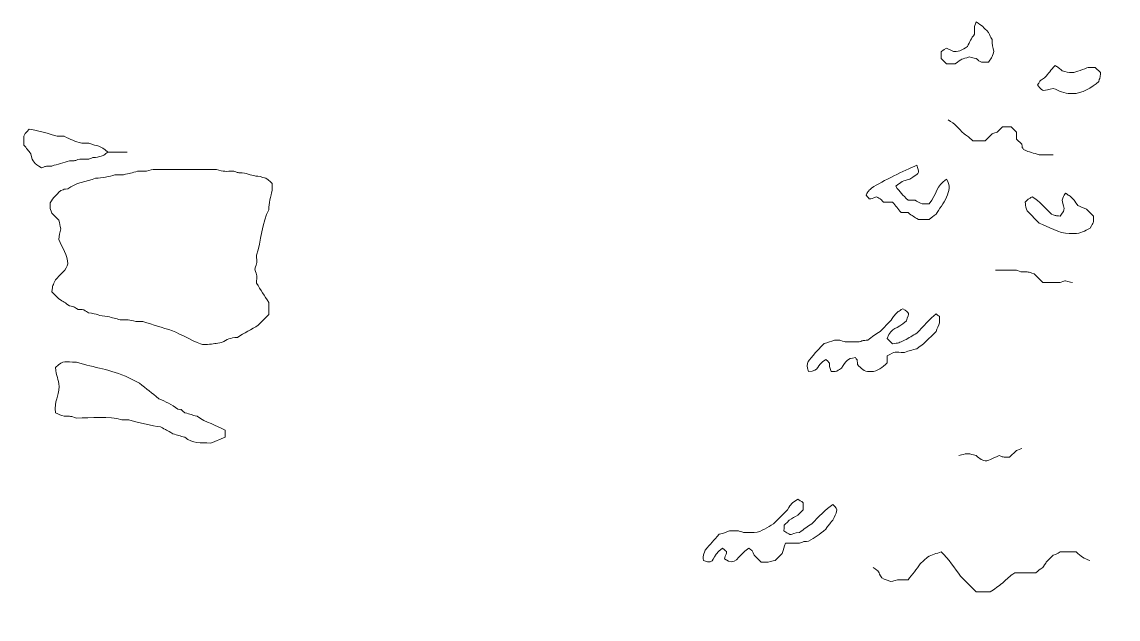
# Model space of a CAD drawing. Header units: millimetres. Extents: x -206 to 205, y -140 to 141.
# Drawn here: x -176.5 to -80.3, y -1.4 to 51 of the extents above; entities that cross this region are included whole.
import ezdxf

# ---------------------------------------------------------------- set-up
doc = ezdxf.new("R2010")
doc.units = ezdxf.units.MM
doc.header["$MEASUREMENT"] = 0
doc.layers.add('svg2', color=7, linetype='Continuous')

msp = doc.modelspace()

# ---------------------------------------------------------------- linework, layer by layer
at = {"layer": 'svg2', "lineweight": 9}
for points, knots in [([(-95.3319, 48.662), (-95.2341, 48.6063), (-94.8244, 48.4109), (-94.7185, 48.3552), (-94.7185, 48.3552), (-94.0269, 48.4084), (-94.0592, 48.4758), (-93.4904, 48.816), (-93.4904, 48.816), (-93.3149, 49.2242), (-93.1727, 49.5158), (-92.877, 49.8897), (-92.877, 49.8897), (-92.877, 50.5379), (-92.942, 50.4007), (-92.723, 50.9639), (-92.723, 50.9639), (-92.206, 50.6478), (-92.1, 50.4934), (-91.6493, 50.0432), (-91.6493, 50.0432), (-91.5291, 49.7107), (-91.5133, 49.7194), (-91.3425, 49.4294), (-91.3425, 49.4294), (-91.3317, 48.951), (-91.2708, 48.7875), (-91.1885, 48.3552), (-91.1885, 48.3552), (-91.4044, 47.7332), (-91.2555, 47.971), (-91.6493, 47.4345), (-91.6493, 47.4345), (-91.6493, 47.4345), (-92.2626, 47.4349), (-92.2626, 47.4349), (-92.2626, 47.4349), (-92.6382, 47.6057), (-92.4126, 47.4958), (-92.723, 47.7413), (-92.723, 47.7413), (-93.053, 47.8109), (-92.9871, 47.7787), (-93.338, 47.8948), (-93.338, 47.8948), (-94.0193, 47.6692), (-93.9641, 47.7562), (-94.5645, 47.2809), (-94.5645, 47.2809), (-94.5645, 47.2809), (-95.3319, 47.2809), (-95.3319, 47.2809), (-95.3319, 47.2809), (-95.3319, 47.2809), (-95.7922, 47.7413), (-95.7922, 47.7413), (-95.7922, 47.7413), (-95.7763, 48.4979), (-95.962, 48.2887), (-95.3319, 48.662)], [0, 0, 0, 0, 0.0625, 0.0625, 0.0625, 0.0625, 0.125, 0.125, 0.125, 0.125, 0.1875, 0.1875, 0.1875, 0.1875, 0.25, 0.25, 0.25, 0.25, 0.3125, 0.3125, 0.3125, 0.3125, 0.375, 0.375, 0.375, 0.375, 0.4375, 0.4375, 0.4375, 0.4375, 0.5, 0.5, 0.5, 0.5, 0.5625, 0.5625, 0.5625, 0.5625, 0.625, 0.625, 0.625, 0.625, 0.6875, 0.6875, 0.6875, 0.6875, 0.75, 0.75, 0.75, 0.75, 0.8125, 0.8125, 0.8125, 0.8125, 0.875, 0.875, 0.875, 0.875, 1, 1, 1, 1]), ([(-86.7377, 46.0535), (-86.3623, 46.4606), (-86.1925, 46.7205), (-85.8165, 47.1276), (-85.8165, 47.1276), (-85.415, 46.898), (-85.5786, 47.0141), (-85.2032, 46.6673), (-85.2032, 46.6673), (-84.8626, 46.6029), (-84.6497, 46.5139), (-84.282, 46.5134), (-84.282, 46.5134), (-84.0242, 46.5134), (-83.2149, 46.8653), (-82.9013, 46.9742), (-82.9013, 46.9742), (-82.9013, 46.9742), (-82.2869, 46.9742), (-82.2869, 46.9742), (-82.2869, 46.9742), (-82.2869, 46.9742), (-81.8271, 46.5134), (-81.8271, 46.5134), (-81.8271, 46.5134), (-81.868, 45.9865), (-81.8215, 46.2366), (-81.9801, 45.7461), (-81.9801, 45.7461), (-82.5909, 45.1833), (-83.4477, 44.6724), (-84.282, 44.6724), (-84.282, 44.6724), (-84.282, 44.6724), (-84.4358, 44.6724), (-84.4358, 44.6724), (-84.4358, 44.6724), (-85.0231, 44.6724), (-85.4691, 44.9318), (-85.9705, 45.1323), (-85.9705, 45.1323), (-86.8298, 44.97), (-86.8417, 44.6887), (-87.3511, 45.4397), (-87.3511, 45.4397), (-87.0145, 45.9547), (-87.2662, 45.702), (-86.7377, 46.0535)], [0, 0, 0, 0, 0.0769231, 0.0769231, 0.0769231, 0.0769231, 0.1538462, 0.1538462, 0.1538462, 0.1538462, 0.2307692, 0.2307692, 0.2307692, 0.2307692, 0.3076923, 0.3076923, 0.3076923, 0.3076923, 0.3846154, 0.3846154, 0.3846154, 0.3846154, 0.4615385, 0.4615385, 0.4615385, 0.4615385, 0.5384615, 0.5384615, 0.5384615, 0.5384615, 0.6153846, 0.6153846, 0.6153846, 0.6153846, 0.6923077, 0.6923077, 0.6923077, 0.6923077, 0.7692308, 0.7692308, 0.7692308, 0.7692308, 0.8461538, 0.8461538, 0.8461538, 0.8461538, 1, 1, 1, 1]), ([(-168.9069, 39.5465), (-169.5852, 40.1578), (-169.7831, 40.0325), (-170.5954, 40.3138), (-170.5954, 40.3138), (-170.5954, 40.3138), (-171.2088, 40.3138), (-171.2088, 40.3138), (-171.2088, 40.3138), (-171.8292, 40.5287), (-172.1552, 40.588), (-172.7434, 40.9271), (-172.7434, 40.9271), (-172.7434, 40.9271), (-173.3577, 40.9271), (-173.3577, 40.9271), (-173.3577, 40.9271), (-173.8452, 41.0856), (-175.3608, 41.5318), (-175.8125, 41.5409), (-175.8125, 41.5409), (-176.4509, 40.8341), (-176.2729, 41.1271), (-176.2729, 40.1604), (-176.2729, 40.1604), (-176.0432, 39.8765), (-175.8892, 39.677), (-175.6595, 39.393), (-175.6595, 39.393), (-175.4867, 38.5745), (-175.4197, 38.6257), (-174.7384, 38.1653), (-174.7384, 38.1653), (-174.1972, 38.3414), (-174.4207, 38.3055), (-173.8186, 38.3189), (-173.8186, 38.3189), (-173.3, 38.4871), (-172.8074, 38.5982), (-172.2831, 38.7793), (-172.2831, 38.7793), (-171.6794, 38.7914), (-171.9039, 38.7566), (-171.3628, 38.9327), (-171.3628, 38.9327), (-171.3628, 38.9327), (-170.5954, 38.9327), (-170.5954, 38.9327), (-170.5954, 38.9327), (-170.1448, 39.082), (-170.3127, 39.0488), (-169.8282, 39.0861), (-169.8282, 39.0861), (-169.2056, 39.3014), (-169.4435, 39.1521), (-168.9069, 39.5465), (-168.9069, 39.5465), (-168.9069, 39.5465), (-167.2194, 39.5465), (-167.2194, 39.5465)], [0, 0, 0, 0, 0.0625, 0.0625, 0.0625, 0.0625, 0.125, 0.125, 0.125, 0.125, 0.1875, 0.1875, 0.1875, 0.1875, 0.25, 0.25, 0.25, 0.25, 0.3125, 0.3125, 0.3125, 0.3125, 0.375, 0.375, 0.375, 0.375, 0.4375, 0.4375, 0.4375, 0.4375, 0.5, 0.5, 0.5, 0.5, 0.5625, 0.5625, 0.5625, 0.5625, 0.625, 0.625, 0.625, 0.625, 0.6875, 0.6875, 0.6875, 0.6875, 0.75, 0.75, 0.75, 0.75, 0.8125, 0.8125, 0.8125, 0.8125, 0.875, 0.875, 0.875, 0.875, 1, 1, 1, 1]), ([(-165.8388, 24.6602), (-165.8388, 24.6602), (-166.452, 24.6602), (-166.452, 24.6602), (-166.452, 24.6602), (-167.0895, 24.8668), (-167.1366, 24.8137), (-167.8337, 24.8137), (-167.8337, 24.8137), (-168.2154, 24.9374), (-168.5264, 24.9969), (-168.9079, 25.1206), (-168.9079, 25.1206), (-169.7289, 25.139), (-169.8323, 25.3686), (-170.5964, 25.4275), (-170.5964, 25.4275), (-171.1919, 25.7717), (-170.837, 25.6823), (-171.5167, 25.7345), (-171.5167, 25.7345), (-171.9781, 26.0065), (-171.7772, 25.9344), (-172.2841, 26.0413), (-172.2841, 26.0413), (-172.6805, 26.3544), (-172.7977, 26.4112), (-173.2048, 26.6547), (-173.2048, 26.6547), (-173.2048, 26.6547), (-173.8186, 27.269), (-173.8186, 27.269), (-173.8186, 27.269), (-173.7715, 27.8854), (-173.7286, 27.802), (-173.5117, 28.3432), (-173.5117, 28.3432), (-173.1858, 28.669), (-172.4375, 29.306), (-172.4375, 29.7243), (-172.4375, 29.7243), (-172.4375, 30.4916), (-172.929, 31.1863), (-173.2048, 31.8728), (-173.2048, 31.8728), (-173.1771, 32.2374), (-173.1162, 32.4523), (-173.0513, 32.7935), (-173.0513, 32.7935), (-173.1101, 33.0999), (-173.147, 33.2543), (-173.2048, 33.5609), (-173.2048, 33.5609), (-173.2048, 33.5609), (-173.8186, 34.1751), (-173.8186, 34.1751), (-173.8186, 34.1751), (-174.0232, 34.7649), (-173.9931, 34.5854), (-173.972, 35.0954), (-173.972, 35.0954), (-173.6555, 35.6126), (-173.5015, 35.7189), (-173.0513, 36.1696), (-173.0513, 36.1696), (-172.6743, 36.3057), (-172.7884, 36.2555), (-172.4375, 36.3231), (-172.4375, 36.3231), (-171.7244, 36.8464), (-170.7949, 36.9624), (-169.9822, 37.2439), (-169.9822, 37.2439), (-169.4298, 37.2566), (-168.7852, 37.3916), (-168.2946, 37.5507), (-168.2946, 37.5507), (-168.2946, 37.5507), (-167.5274, 37.5507), (-167.5274, 37.5507), (-167.5274, 37.5507), (-167.0506, 37.7052), (-166.776, 37.7032), (-166.2992, 37.8576), (-166.2992, 37.8576), (-166.2992, 37.8576), (-165.5319, 37.8576), (-165.5319, 37.8576), (-165.5319, 37.8576), (-164.8705, 38.0725), (-164.7206, 38.0116), (-163.9973, 38.0116), (-163.9973, 38.0116), (-163.9973, 38.0116), (-160.7747, 38.0116), (-160.7747, 38.0116), (-160.7747, 38.0116), (-160.7747, 38.0116), (-159.3936, 38.0116), (-159.3936, 38.0116), (-159.3936, 38.0116), (-158.7321, 37.7967), (-158.5823, 37.8576), (-157.8589, 37.8576), (-157.8589, 37.8576), (-157.3178, 37.6822), (-157.5414, 37.7174), (-156.9382, 37.7042), (-156.9382, 37.7042), (-156.4824, 37.5563), (-156.0629, 37.4367), (-155.557, 37.3973), (-155.557, 37.3973), (-154.8281, 37.1445), (-155.1074, 37.3467), (-154.4833, 36.7835), (-154.4833, 36.7835), (-154.4833, 36.7835), (-154.4833, 36.1696), (-154.4833, 36.1696), (-154.4833, 36.1696), (-154.6419, 35.6786), (-154.7779, 35.0341), (-154.7898, 34.4816), (-154.7898, 34.4816), (-155.3775, 33.4636), (-155.4911, 31.6421), (-155.864, 30.4916), (-155.864, 30.4916), (-155.864, 29.8277), (-155.7898, 29.8512), (-156.018, 29.2639), (-156.018, 29.2639), (-155.7898, 28.6767), (-155.864, 28.7007), (-155.864, 28.0364), (-155.864, 28.0364), (-155.5131, 27.4511), (-155.1678, 26.9252), (-154.7898, 26.3483), (-154.7898, 26.3483), (-154.7898, 26.3483), (-154.7898, 25.2741), (-154.7898, 25.2741), (-154.7898, 25.2741), (-154.7898, 25.2741), (-155.711, 24.3534), (-155.711, 24.3534), (-155.711, 24.3534), (-156.3254, 23.9855), (-156.9448, 23.6433), (-157.5525, 23.2791), (-157.5525, 23.2791), (-158.2078, 23.229), (-158.3935, 23.1307), (-158.9332, 22.8187), (-158.9332, 22.8187), (-159.3916, 22.7834), (-159.6836, 22.6657), (-160.1608, 22.6657), (-160.1608, 22.6657), (-160.1608, 22.6657), (-160.6217, 22.6657), (-160.6217, 22.6657), (-160.6217, 22.6657), (-160.9271, 22.6657), (-162.6397, 23.6342), (-163.23, 23.8408), (-163.23, 23.8408), (-164.1712, 24.1702), (-164.9319, 24.3661), (-165.8388, 24.6602)], [0, 0, 0, 0, 0.0227273, 0.0227273, 0.0227273, 0.0227273, 0.0454545, 0.0454545, 0.0454545, 0.0454545, 0.0681818, 0.0681818, 0.0681818, 0.0681818, 0.0909091, 0.0909091, 0.0909091, 0.0909091, 0.1136364, 0.1136364, 0.1136364, 0.1136364, 0.1363636, 0.1363636, 0.1363636, 0.1363636, 0.1590909, 0.1590909, 0.1590909, 0.1590909, 0.1818182, 0.1818182, 0.1818182, 0.1818182, 0.2045455, 0.2045455, 0.2045455, 0.2045455, 0.2272727, 0.2272727, 0.2272727, 0.2272727, 0.25, 0.25, 0.25, 0.25, 0.2727273, 0.2727273, 0.2727273, 0.2727273, 0.2954545, 0.2954545, 0.2954545, 0.2954545, 0.3181818, 0.3181818, 0.3181818, 0.3181818, 0.3409091, 0.3409091, 0.3409091, 0.3409091, 0.3636364, 0.3636364, 0.3636364, 0.3636364, 0.3863636, 0.3863636, 0.3863636, 0.3863636, 0.4090909, 0.4090909, 0.4090909, 0.4090909, 0.4318182, 0.4318182, 0.4318182, 0.4318182, 0.4545455, 0.4545455, 0.4545455, 0.4545455, 0.4772727, 0.4772727, 0.4772727, 0.4772727, 0.5, 0.5, 0.5, 0.5, 0.5227273, 0.5227273, 0.5227273, 0.5227273, 0.5454545, 0.5454545, 0.5454545, 0.5454545, 0.5681818, 0.5681818, 0.5681818, 0.5681818, 0.5909091, 0.5909091, 0.5909091, 0.5909091, 0.6136364, 0.6136364, 0.6136364, 0.6136364, 0.6363636, 0.6363636, 0.6363636, 0.6363636, 0.6590909, 0.6590909, 0.6590909, 0.6590909, 0.6818182, 0.6818182, 0.6818182, 0.6818182, 0.7045455, 0.7045455, 0.7045455, 0.7045455, 0.7272727, 0.7272727, 0.7272727, 0.7272727, 0.75, 0.75, 0.75, 0.75, 0.7727273, 0.7727273, 0.7727273, 0.7727273, 0.7954545, 0.7954545, 0.7954545, 0.7954545, 0.8181818, 0.8181818, 0.8181818, 0.8181818, 0.8409091, 0.8409091, 0.8409091, 0.8409091, 0.8636364, 0.8636364, 0.8636364, 0.8636364, 0.8863636, 0.8863636, 0.8863636, 0.8863636, 0.9090909, 0.9090909, 0.9090909, 0.9090909, 0.9318182, 0.9318182, 0.9318182, 0.9318182, 0.9545455, 0.9545455, 0.9545455, 0.9545455, 1, 1, 1, 1]), ([(-101.9298, 36.3855), (-100.8688, 37.0207), (-99.0765, 37.9246), (-97.9404, 38.3804), (-97.9404, 38.3804), (-97.6227, 37.5159), (-97.8053, 37.7599), (-98.5538, 37.1527), (-98.5538, 37.1527), (-99.2202, 37.0126), (-99.2412, 36.9655), (-99.7819, 36.5389), (-99.7819, 36.5389), (-99.4213, 36.0064), (-99.1886, 35.7926), (-98.7066, 35.3107), (-98.7066, 35.3107), (-98.7066, 35.3107), (-98.0934, 35.3112), (-98.0934, 35.3112), (-98.0934, 35.3112), (-97.9957, 35.2555), (-97.5859, 35.06), (-97.48, 35.0043), (-97.48, 35.0043), (-97.48, 35.0043), (-96.8657, 35.0043), (-96.8657, 35.0043), (-96.8657, 35.0043), (-96.175, 35.88), (-96.2422, 36.5834), (-95.3311, 37.1527), (-95.3311, 37.1527), (-94.6354, 36.1756), (-95.7296, 34.9562), (-96.2519, 34.0836), (-96.2519, 34.0836), (-96.5429, 33.8978), (-96.5879, 33.8477), (-96.8657, 33.6236), (-96.8657, 33.6236), (-96.8657, 33.6236), (-97.7864, 33.6236), (-97.7864, 33.6236), (-97.7864, 33.6236), (-98.1942, 33.8671), (-98.3112, 33.9239), (-98.7066, 34.237), (-98.7066, 34.237), (-98.7066, 34.237), (-99.321, 34.2374), (-99.321, 34.2374), (-99.321, 34.2374), (-99.6121, 34.5966), (-99.7589, 34.8002), (-100.0883, 35.1582), (-100.0883, 35.1582), (-100.0883, 35.1582), (-100.8556, 35.1582), (-100.8556, 35.1582), (-100.8556, 35.1582), (-101.2157, 35.5173), (-101.1145, 35.4042), (-101.4694, 35.6181), (-101.4694, 35.6181), (-102.1917, 35.3844), (-101.9768, 35.2903), (-102.3902, 35.7715), (-102.3902, 35.7715), (-102.1574, 36.1803), (-102.2714, 36.0074), (-101.9298, 36.3855)], [0, 0, 0, 0, 0.0526316, 0.0526316, 0.0526316, 0.0526316, 0.1052632, 0.1052632, 0.1052632, 0.1052632, 0.1578947, 0.1578947, 0.1578947, 0.1578947, 0.2105263, 0.2105263, 0.2105263, 0.2105263, 0.2631579, 0.2631579, 0.2631579, 0.2631579, 0.3157895, 0.3157895, 0.3157895, 0.3157895, 0.3684211, 0.3684211, 0.3684211, 0.3684211, 0.4210526, 0.4210526, 0.4210526, 0.4210526, 0.4736842, 0.4736842, 0.4736842, 0.4736842, 0.5263158, 0.5263158, 0.5263158, 0.5263158, 0.5789474, 0.5789474, 0.5789474, 0.5789474, 0.6315789, 0.6315789, 0.6315789, 0.6315789, 0.6842105, 0.6842105, 0.6842105, 0.6842105, 0.7368421, 0.7368421, 0.7368421, 0.7368421, 0.7894737, 0.7894737, 0.7894737, 0.7894737, 0.8421053, 0.8421053, 0.8421053, 0.8421053, 0.8947368, 0.8947368, 0.8947368, 0.8947368, 1, 1, 1, 1]), ([(-88.4273, 35.158), (-88.0666, 35.5176), (-88.1735, 35.4041), (-87.8129, 35.6184), (-87.8129, 35.6184), (-87.1811, 35.2323), (-86.6839, 34.643), (-86.1244, 34.0833), (-86.1244, 34.0833), (-85.6737, 33.9339), (-85.8425, 33.9677), (-85.357, 33.9303), (-85.357, 33.9303), (-84.8297, 34.6711), (-85.0415, 34.4522), (-85.204, 35.3114), (-85.204, 35.3114), (-85.0844, 35.6439), (-85.0686, 35.6352), (-84.8977, 35.9254), (-84.8977, 35.9254), (-84.4619, 35.6623), (-84.5247, 35.6982), (-84.1305, 35.311), (-84.1305, 35.311), (-84.1212, 35.293), (-83.8393, 34.8767), (-83.8235, 34.8506), (-83.8235, 34.8506), (-83.5119, 34.7027), (-83.3842, 34.6572), (-83.0551, 34.5442), (-83.0551, 34.5442), (-83.0551, 34.5442), (-82.4418, 33.9303), (-82.4418, 33.9303), (-82.4418, 33.9303), (-82.4577, 33.1611), (-82.3758, 33.5023), (-82.7483, 32.8562), (-82.7483, 32.8562), (-83.1948, 32.5983), (-83.5738, 32.3958), (-84.1305, 32.3958), (-84.1305, 32.3958), (-84.1305, 32.3958), (-84.5898, 32.3958), (-84.5898, 32.3958), (-84.5898, 32.3958), (-85.423, 32.3958), (-86.4522, 33.0162), (-87.1995, 33.3161), (-87.1995, 33.3161), (-87.1995, 33.3161), (-88.2733, 34.3903), (-88.2733, 34.3903), (-88.2733, 34.3903), (-88.4222, 34.8409), (-88.3894, 34.6732), (-88.4273, 35.158)], [0, 0, 0, 0, 0.0625, 0.0625, 0.0625, 0.0625, 0.125, 0.125, 0.125, 0.125, 0.1875, 0.1875, 0.1875, 0.1875, 0.25, 0.25, 0.25, 0.25, 0.3125, 0.3125, 0.3125, 0.3125, 0.375, 0.375, 0.375, 0.375, 0.4375, 0.4375, 0.4375, 0.4375, 0.5, 0.5, 0.5, 0.5, 0.5625, 0.5625, 0.5625, 0.5625, 0.625, 0.625, 0.625, 0.625, 0.6875, 0.6875, 0.6875, 0.6875, 0.75, 0.75, 0.75, 0.75, 0.8125, 0.8125, 0.8125, 0.8125, 0.875, 0.875, 0.875, 0.875, 1, 1, 1, 1]), ([(-106.8412, 21.9603), (-106.8412, 21.9603), (-106.0739, 22.7281), (-106.0739, 22.7281), (-106.0739, 22.7281), (-105.7671, 22.8339), (-105.4605, 22.9286), (-105.1537, 23.0349), (-105.1537, 23.0349), (-105.1537, 23.0349), (-104.6933, 23.0349), (-104.6933, 23.0349), (-104.6933, 23.0349), (-104.6841, 23.0314), (-104.2585, 22.8902), (-104.2324, 22.881), (-104.2324, 22.881), (-104.2324, 22.881), (-103.4652, 22.8815), (-103.4652, 22.8815), (-103.4652, 22.8815), (-103.4652, 22.8815), (-103.0048, 22.8815), (-103.0048, 22.8815), (-103.0048, 22.8815), (-102.5552, 23.0304), (-102.7229, 22.997), (-102.2385, 23.0349), (-102.2385, 23.0349), (-101.8498, 23.3495), (-101.5643, 23.5398), (-101.1633, 23.8022), (-101.1633, 23.8022), (-101.1633, 23.8022), (-100.2436, 24.7225), (-100.2436, 24.7225), (-100.2436, 24.7225), (-100.2343, 24.7409), (-99.9524, 25.1568), (-99.9366, 25.1833), (-99.9366, 25.1833), (-99.5459, 25.5731), (-99.5928, 25.5373), (-99.1683, 25.7967), (-99.1683, 25.7967), (-98.532, 25.3644), (-98.6097, 25.5), (-98.8615, 24.7225), (-98.8615, 24.7225), (-99.7565, 23.8963), (-100.0953, 24.2636), (-100.55, 23.1878), (-100.55, 23.1878), (-100.55, 23.1878), (-100.0896, 22.7275), (-100.0896, 22.7275), (-100.0896, 22.7275), (-99.4921, 22.7736), (-99.5269, 22.7966), (-99.0153, 23.0349), (-99.0153, 23.0349), (-98.6516, 23.2287), (-98.2991, 23.4339), (-97.9417, 23.6488), (-97.9417, 23.6488), (-97.3861, 24.2033), (-96.7723, 24.9445), (-96.253, 25.3367), (-96.253, 25.3367), (-95.8275, 24.9711), (-95.9641, 25.412), (-95.9462, 24.5696), (-95.9462, 24.5696), (-96.049, 24.3168), (-96.1523, 24.0549), (-96.253, 23.8022), (-96.253, 23.8022), (-96.253, 23.8022), (-97.3268, 22.7281), (-97.3268, 22.7281), (-97.3268, 22.7281), (-97.6178, 22.5419), (-97.6629, 22.4917), (-97.9417, 22.2677), (-97.9417, 22.2677), (-98.376, 22.1847), (-98.6118, 22.0999), (-99.0153, 21.9603), (-99.0153, 21.9603), (-99.9115, 21.9603), (-99.7974, 22.0876), (-100.55, 21.6533), (-100.55, 21.6533), (-100.55, 21.6533), (-100.55, 21.0395), (-100.55, 21.0395), (-100.55, 21.0395), (-100.9468, 20.6733), (-101.3831, 20.2722), (-101.9305, 20.2722), (-101.9305, 20.2722), (-101.9305, 20.2722), (-102.0845, 20.2722), (-102.0845, 20.2722), (-102.0845, 20.2722), (-102.5761, 20.2722), (-102.8023, 20.5575), (-103.1587, 20.886), (-103.1587, 20.886), (-103.1587, 21.4793), (-103.1874, 21.1873), (-103.3127, 21.5003), (-103.3127, 21.5003), (-104.1296, 21.419), (-104.0917, 21.2421), (-104.5404, 20.5792), (-104.5404, 20.5792), (-105.1357, 20.2354), (-104.7812, 20.3248), (-105.4605, 20.2722), (-105.4605, 20.2722), (-105.7833, 21.1029), (-105.3466, 20.8538), (-105.9209, 21.3463), (-105.9209, 21.3463), (-106.8724, 20.752), (-106.3695, 20.3791), (-107.4556, 20.2722), (-107.4556, 20.2722), (-107.7763, 21.1468), (-107.3716, 21.1761), (-106.8422, 21.9603), (-106.8422, 21.9603), (-106.8422, 21.9603), (-106.8412, 21.9603), (-106.8412, 21.9603)], [0, 0, 0, 0, 0.0285714, 0.0285714, 0.0285714, 0.0285714, 0.0571429, 0.0571429, 0.0571429, 0.0571429, 0.0857143, 0.0857143, 0.0857143, 0.0857143, 0.1142857, 0.1142857, 0.1142857, 0.1142857, 0.1428571, 0.1428571, 0.1428571, 0.1428571, 0.1714286, 0.1714286, 0.1714286, 0.1714286, 0.2, 0.2, 0.2, 0.2, 0.2285714, 0.2285714, 0.2285714, 0.2285714, 0.2571429, 0.2571429, 0.2571429, 0.2571429, 0.2857143, 0.2857143, 0.2857143, 0.2857143, 0.3142857, 0.3142857, 0.3142857, 0.3142857, 0.3428571, 0.3428571, 0.3428571, 0.3428571, 0.3714286, 0.3714286, 0.3714286, 0.3714286, 0.4, 0.4, 0.4, 0.4, 0.4285714, 0.4285714, 0.4285714, 0.4285714, 0.4571429, 0.4571429, 0.4571429, 0.4571429, 0.4857143, 0.4857143, 0.4857143, 0.4857143, 0.5142857, 0.5142857, 0.5142857, 0.5142857, 0.5428571, 0.5428571, 0.5428571, 0.5428571, 0.5714286, 0.5714286, 0.5714286, 0.5714286, 0.6, 0.6, 0.6, 0.6, 0.6285714, 0.6285714, 0.6285714, 0.6285714, 0.6571429, 0.6571429, 0.6571429, 0.6571429, 0.6857143, 0.6857143, 0.6857143, 0.6857143, 0.7142857, 0.7142857, 0.7142857, 0.7142857, 0.7428571, 0.7428571, 0.7428571, 0.7428571, 0.7714286, 0.7714286, 0.7714286, 0.7714286, 0.8, 0.8, 0.8, 0.8, 0.8285714, 0.8285714, 0.8285714, 0.8285714, 0.8571429, 0.8571429, 0.8571429, 0.8571429, 0.8857143, 0.8857143, 0.8857143, 0.8857143, 0.9142857, 0.9142857, 0.9142857, 0.9142857, 0.9428571, 0.9428571, 0.9428571, 0.9428571, 1, 1, 1, 1]), ([(-162.1481, 14.5121), (-162.6525, 14.6185), (-162.7186, 14.7132), (-163.2233, 14.819), (-163.2233, 14.819), (-163.6996, 15.1695), (-163.8035, 15.1485), (-164.297, 15.4328), (-164.297, 15.4328), (-164.9513, 15.483), (-166.4352, 15.8442), (-167.0589, 16.0467), (-167.0589, 16.0467), (-167.0589, 16.0467), (-167.6732, 16.0467), (-167.6732, 16.0467), (-167.6732, 16.0467), (-168.8118, 16.4161), (-170.4027, 16.2002), (-171.6626, 16.2002), (-171.6626, 16.2002), (-172.2319, 16.3843), (-172.102, 16.3536), (-172.7374, 16.3536), (-172.7374, 16.3536), (-173.0601, 16.461), (-173.2018, 16.5199), (-173.5035, 16.6605), (-173.5035, 16.6605), (-173.6284, 17.7664), (-173.1971, 18.0202), (-173.1971, 18.9624), (-173.1971, 18.9624), (-173.1971, 19.6585), (-173.4857, 19.8101), (-173.5035, 20.6505), (-173.5035, 20.6505), (-172.7424, 21.3369), (-172.7056, 21.1103), (-171.6626, 21.1103), (-171.6626, 21.1103), (-170.0047, 20.5732), (-168.7812, 20.5303), (-167.0589, 19.7297), (-167.0589, 19.7297), (-166.759, 19.5691), (-166.4502, 19.4013), (-166.1385, 19.2694), (-166.1385, 19.2694), (-165.5549, 18.7307), (-165.0336, 18.4263), (-164.45, 17.8882), (-164.45, 17.8882), (-163.7978, 17.6262), (-163.3411, 17.4242), (-162.7625, 16.9675), (-162.7625, 16.9675), (-162.1461, 16.8386), (-162.7876, 17.1255), (-162.1481, 16.6605), (-162.1481, 16.6605), (-161.6449, 16.5541), (-161.5789, 16.46), (-161.074, 16.3536), (-161.074, 16.3536), (-160.3107, 15.793), (-159.4197, 15.6058), (-158.6196, 15.1254), (-158.6196, 15.1254), (-158.6196, 15.1254), (-158.6196, 14.5121), (-158.6196, 14.5121), (-158.6196, 14.5121), (-158.6196, 14.5121), (-159.8892, 13.9919), (-159.8892, 13.9919), (-159.8892, 13.9919), (-160.8095, 14.063), (-161.434, 13.9474), (-162.1481, 14.5121)], [0, 0, 0, 0, 0.047619, 0.047619, 0.047619, 0.047619, 0.0952381, 0.0952381, 0.0952381, 0.0952381, 0.1428571, 0.1428571, 0.1428571, 0.1428571, 0.1904762, 0.1904762, 0.1904762, 0.1904762, 0.2380952, 0.2380952, 0.2380952, 0.2380952, 0.2857143, 0.2857143, 0.2857143, 0.2857143, 0.3333333, 0.3333333, 0.3333333, 0.3333333, 0.3809524, 0.3809524, 0.3809524, 0.3809524, 0.4285714, 0.4285714, 0.4285714, 0.4285714, 0.4761905, 0.4761905, 0.4761905, 0.4761905, 0.5238095, 0.5238095, 0.5238095, 0.5238095, 0.5714286, 0.5714286, 0.5714286, 0.5714286, 0.6190476, 0.6190476, 0.6190476, 0.6190476, 0.6666667, 0.6666667, 0.6666667, 0.6666667, 0.7142857, 0.7142857, 0.7142857, 0.7142857, 0.7619048, 0.7619048, 0.7619048, 0.7619048, 0.8095238, 0.8095238, 0.8095238, 0.8095238, 0.8571429, 0.8571429, 0.8571429, 0.8571429, 0.9047619, 0.9047619, 0.9047619, 0.9047619, 1, 1, 1, 1]), ([(-116.5093, 4.6197), (-116.0167, 5.1236), (-115.7747, 5.4965), (-115.2817, 6.0009), (-115.2817, 6.0009), (-114.8238, 6.0976), (-114.7798, 6.1401), (-114.3614, 6.3078), (-114.3614, 6.3078), (-114.3614, 6.3078), (-113.594, 6.3078), (-113.594, 6.3078), (-113.594, 6.3078), (-113.5849, 6.3042), (-113.1593, 6.1635), (-113.1332, 6.1543), (-113.1332, 6.1543), (-113.1332, 6.1543), (-112.2125, 6.1543), (-112.2125, 6.1543), (-112.2125, 6.1543), (-111.8458, 6.1543), (-111.591, 6.322), (-111.2922, 6.4612), (-111.2922, 6.4612), (-110.9975, 6.6152), (-110.8068, 6.737), (-110.525, 6.9216), (-110.525, 6.9216), (-110.525, 6.9216), (-109.2968, 8.1493), (-109.2968, 8.1493), (-109.2968, 8.1493), (-108.9065, 8.7269), (-108.9935, 8.6931), (-108.3761, 9.0695), (-108.3761, 9.0695), (-107.7524, 8.6465), (-107.9341, 8.9754), (-107.9161, 8.1493), (-107.9161, 8.1493), (-107.9161, 8.1493), (-108.3761, 7.6889), (-108.3761, 7.6889), (-108.3761, 7.6889), (-108.6426, 7.5313), (-108.8783, 7.3876), (-109.1433, 7.2286), (-109.1433, 7.2286), (-109.7346, 6.5723), (-109.5279, 7.0812), (-109.6036, 6.3078), (-109.6036, 6.3078), (-108.7893, 5.7277), (-109.2062, 6.0786), (-108.2231, 6.1543), (-108.2231, 6.1543), (-107.8343, 6.4689), (-107.5494, 6.6592), (-107.1478, 6.9216), (-107.1478, 6.9216), (-106.5657, 7.5048), (-105.9672, 8.206), (-105.3068, 8.6097), (-105.3068, 8.6097), (-104.717, 8.1028), (-105.0189, 7.9478), (-105.3068, 7.2286), (-105.3068, 7.2286), (-105.6393, 6.8684), (-105.6695, 6.8336), (-105.9212, 6.4612), (-105.9212, 6.4612), (-106.5115, 5.9154), (-106.8219, 5.7661), (-107.4557, 5.3871), (-107.4557, 5.3871), (-107.9821, 5.3456), (-107.7315, 5.3927), (-108.2231, 5.2335), (-108.2231, 5.2335), (-108.2231, 5.2335), (-109.4507, 5.2335), (-109.4507, 5.2335), (-109.4507, 5.2335), (-109.5975, 4.8725), (-109.6374, 4.6837), (-109.7576, 4.3128), (-109.7576, 4.3128), (-109.7576, 4.3128), (-110.371, 3.699), (-110.371, 3.699), (-110.371, 3.699), (-110.7008, 3.6294), (-110.6349, 3.6611), (-110.9853, 3.5456), (-110.9853, 3.5456), (-110.9853, 3.5456), (-111.5987, 3.545), (-111.5987, 3.545), (-111.5987, 3.545), (-111.5987, 3.545), (-112.2125, 4.1594), (-112.2125, 4.1594), (-112.2125, 4.1594), (-112.5302, 4.8259), (-112.2273, 4.4008), (-112.6728, 4.7731), (-112.6728, 4.7731), (-113.7956, 4.0863), (-113.7587, 3.0953), (-114.8217, 3.8524), (-114.8217, 3.8524), (-114.587, 4.5742), (-114.4933, 4.3599), (-114.9747, 4.7731), (-114.9747, 4.7731), (-116.0944, 4.0729), (-115.4903, 3.2688), (-116.6632, 3.699), (-116.6632, 3.699), (-116.6853, 4.2253), (-116.7073, 4.0223), (-116.5093, 4.6197)], [0, 0, 0, 0, 0.03125, 0.03125, 0.03125, 0.03125, 0.0625, 0.0625, 0.0625, 0.0625, 0.09375, 0.09375, 0.09375, 0.09375, 0.125, 0.125, 0.125, 0.125, 0.15625, 0.15625, 0.15625, 0.15625, 0.1875, 0.1875, 0.1875, 0.1875, 0.21875, 0.21875, 0.21875, 0.21875, 0.25, 0.25, 0.25, 0.25, 0.28125, 0.28125, 0.28125, 0.28125, 0.3125, 0.3125, 0.3125, 0.3125, 0.34375, 0.34375, 0.34375, 0.34375, 0.375, 0.375, 0.375, 0.375, 0.40625, 0.40625, 0.40625, 0.40625, 0.4375, 0.4375, 0.4375, 0.4375, 0.46875, 0.46875, 0.46875, 0.46875, 0.5, 0.5, 0.5, 0.5, 0.53125, 0.53125, 0.53125, 0.53125, 0.5625, 0.5625, 0.5625, 0.5625, 0.59375, 0.59375, 0.59375, 0.59375, 0.625, 0.625, 0.625, 0.625, 0.65625, 0.65625, 0.65625, 0.65625, 0.6875, 0.6875, 0.6875, 0.6875, 0.71875, 0.71875, 0.71875, 0.71875, 0.75, 0.75, 0.75, 0.75, 0.78125, 0.78125, 0.78125, 0.78125, 0.8125, 0.8125, 0.8125, 0.8125, 0.84375, 0.84375, 0.84375, 0.84375, 0.875, 0.875, 0.875, 0.875, 0.90625, 0.90625, 0.90625, 0.90625, 0.9375, 0.9375, 0.9375, 0.9375, 1, 1, 1, 1]), ([(-67.7095, 4.6196), (-67.3856, 4.2205), (-67.3269, 4.1315), (-67.0962, 3.6993), (-67.0962, 3.6993), (-67.0962, 3.6993), (-67.0962, 2.9319), (-67.0962, 2.9319), (-67.0962, 2.9319), (-67.0921, 2.9222), (-66.9509, 2.4966), (-66.9422, 2.4711), (-66.9422, 2.4711), (-66.9422, 2.4711), (-66.9422, 1.5504), (-66.9422, 1.5504), (-66.9422, 1.5504), (-66.9422, 1.5504), (-66.9422, -0.1371), (-66.9422, -0.1371), (-66.9422, -0.1371), (-66.9422, -0.1371), (-66.9422, -0.7515), (-66.9422, -0.7515), (-66.9422, -0.7515), (-67.1181, -1.2932), (-67.0828, -1.0686), (-67.0962, -1.6718), (-67.0962, -1.6718), (-67.2526, -1.9388), (-67.3969, -2.1741), (-67.5555, -2.4396), (-67.5555, -2.4396), (-67.8332, -2.6248), (-68.0368, -2.747), (-68.3237, -2.9), (-68.3237, -2.9), (-68.418, -2.9403), (-68.8383, -3.1598), (-68.9371, -3.2064), (-68.9371, -3.2064), (-69.0941, -3.4729), (-69.239, -3.7086), (-69.398, -3.9737), (-69.398, -3.9737), (-69.4088, -4.4519), (-69.4697, -4.6156), (-69.5504, -5.0483), (-69.5504, -5.0483), (-69.4818, -5.3777), (-69.5136, -5.3123), (-69.398, -5.6622), (-69.398, -5.6622), (-69.398, -5.6622), (-69.398, -6.8898), (-69.398, -6.8898), (-69.398, -6.8898), (-69.394, -6.8985), (-69.2527, -7.3241), (-69.244, -7.3502), (-69.244, -7.3502), (-69.244, -7.3502), (-69.244, -8.5774), (-69.244, -8.5774), (-69.244, -8.5774), (-69.3479, -8.8296), (-69.4497, -9.0919), (-69.5504, -9.3452), (-69.5504, -9.3452), (-69.3448, -9.6884), (-69.0911, -9.9881), (-69.0911, -10.4189), (-69.0911, -10.4189), (-69.0911, -10.4189), (-69.0911, -10.5728), (-69.0911, -10.5728), (-69.0911, -10.5728), (-69.0911, -11.0194), (-69.1959, -10.9898), (-69.398, -11.3401), (-69.398, -11.3401), (-70.4026, -11.9422), (-70.5586, -11.7872), (-71.5459, -12.1075), (-71.5459, -12.1075), (-71.5459, -12.1075), (-72.9265, -12.1075), (-72.9265, -12.1075), (-72.9265, -12.1075), (-72.9357, -12.1109), (-73.3623, -12.2512), (-73.3868, -12.2609), (-73.3868, -12.2609), (-73.3868, -12.2609), (-74.4622, -12.2609), (-74.4622, -12.2609), (-74.4622, -12.2609), (-74.4713, -12.2573), (-74.8969, -12.1166), (-74.9215, -12.1075), (-74.9215, -12.1075), (-74.9215, -12.1075), (-76.3037, -12.1075), (-76.3037, -12.1075), (-76.3037, -12.1075), (-76.3124, -12.1038), (-76.7379, -11.9632), (-76.764, -11.9539), (-76.764, -11.9539), (-76.764, -11.9539), (-77.5302, -11.9535), (-77.5302, -11.9535), (-77.5302, -11.9535), (-77.5405, -11.9499), (-77.9661, -11.8098), (-77.9906, -11.8001), (-77.9906, -11.8001), (-77.9906, -11.8001), (-78.6055, -11.8005), (-78.6055, -11.8005), (-78.6055, -11.8005), (-79.6643, -11.4338), (-81.0373, -10.9334), (-82.134, -10.7263), (-82.134, -10.7263), (-82.332, -11.1503), (-82.5039, -11.5447), (-82.7483, -11.9539), (-82.7483, -11.9539), (-82.7663, -11.9632), (-83.1832, -12.2435), (-83.2093, -12.2609), (-83.2093, -12.2609), (-83.8896, -12.2609), (-83.9852, -12.1795), (-84.5898, -12.4139), (-84.5898, -12.4139), (-84.3571, -13.5188), (-83.4118, -14.4753), (-82.8584, -15.4831), (-82.8584, -15.4831), (-82.3417, -16.4263), (-82.0629, -17.612), (-81.5208, -18.5521), (-81.5208, -18.5521), (-81.4767, -19.1216), (-81.3186, -19.6872), (-81.2138, -20.2402), (-81.2138, -20.2402), (-81.3028, -20.7129), (-81.3279, -20.7461), (-81.5208, -21.1614), (-81.5208, -21.1614), (-81.7964, -21.3793), (-81.8543, -21.4342), (-82.134, -21.6214), (-82.134, -21.6214), (-82.8962, -21.6214), (-83.7745, -21.518), (-84.4358, -21.7748), (-84.4358, -21.7748), (-84.6048, -22.1871), (-84.6578, -22.3972), (-84.7438, -22.8495), (-84.7438, -22.8495), (-84.7438, -22.8495), (-85.3572, -23.4633), (-85.3572, -23.4633), (-85.3572, -23.4633), (-85.3572, -23.4633), (-86.4309, -23.4633), (-86.4309, -23.4633), (-86.4309, -23.4633), (-86.728, -23.273), (-86.728, -23.2858), (-87.0457, -23.1565), (-87.0457, -23.1565), (-87.0457, -23.1565), (-88.4264, -21.7753), (-88.4264, -21.7753), (-88.4264, -21.7753), (-89.0699, -21.761), (-89.1644, -21.6357), (-89.8079, -21.6214), (-89.8079, -21.6214), (-90.2616, -21.2024), (-90.5743, -20.9983), (-91.0346, -20.5476), (-91.0346, -20.5476), (-91.6464, -20.5476), (-91.0796, -20.5731), (-91.4955, -20.3942), (-91.4955, -20.3942), (-91.763, -20.0551), (-91.9558, -19.9292), (-91.9558, -19.4735), (-91.9558, -19.4735), (-91.9558, -19.4735), (-91.9558, -19.0131), (-91.9558, -19.0131), (-91.9558, -19.0131), (-91.7533, -18.3864), (-91.6903, -17.7736), (-91.4955, -17.171), (-91.4955, -17.171), (-91.4955, -17.171), (-91.4955, -16.5577), (-91.4955, -16.5577), (-91.4955, -16.5577), (-91.4955, -16.5577), (-91.4955, -14.5628), (-91.4955, -14.5628), (-91.4955, -14.5628), (-91.4955, -14.2958), (-91.5732, -14.1781), (-91.6494, -13.949), (-91.6494, -13.949), (-91.6494, -13.949), (-92.4168, -13.1812), (-92.4168, -13.1812), (-92.4168, -13.1812), (-92.985, -12.997), (-92.8551, -13.0282), (-93.4905, -13.0282), (-93.4905, -13.0282), (-93.6812, -13.4716), (-93.6004, -13.0839), (-93.6433, -13.642), (-93.6433, -13.642), (-94.1519, -14.4907), (-94.4578, -15.2303), (-95.025, -16.0973), (-95.025, -16.0973), (-95.025, -16.0973), (-95.7924, -16.8646), (-95.7924, -16.8646), (-95.7924, -16.8646), (-96.266, -17.168), (-95.9683, -16.945), (-96.2532, -17.325)], [0, 0, 0, 0, 0.0163934, 0.0163934, 0.0163934, 0.0163934, 0.0327869, 0.0327869, 0.0327869, 0.0327869, 0.0491803, 0.0491803, 0.0491803, 0.0491803, 0.0655738, 0.0655738, 0.0655738, 0.0655738, 0.0819672, 0.0819672, 0.0819672, 0.0819672, 0.0983607, 0.0983607, 0.0983607, 0.0983607, 0.1147541, 0.1147541, 0.1147541, 0.1147541, 0.1311475, 0.1311475, 0.1311475, 0.1311475, 0.147541, 0.147541, 0.147541, 0.147541, 0.1639344, 0.1639344, 0.1639344, 0.1639344, 0.1803279, 0.1803279, 0.1803279, 0.1803279, 0.1967213, 0.1967213, 0.1967213, 0.1967213, 0.2131148, 0.2131148, 0.2131148, 0.2131148, 0.2295082, 0.2295082, 0.2295082, 0.2295082, 0.2459016, 0.2459016, 0.2459016, 0.2459016, 0.2622951, 0.2622951, 0.2622951, 0.2622951, 0.2786885, 0.2786885, 0.2786885, 0.2786885, 0.295082, 0.295082, 0.295082, 0.295082, 0.3114754, 0.3114754, 0.3114754, 0.3114754, 0.3278689, 0.3278689, 0.3278689, 0.3278689, 0.3442623, 0.3442623, 0.3442623, 0.3442623, 0.3606557, 0.3606557, 0.3606557, 0.3606557, 0.3770492, 0.3770492, 0.3770492, 0.3770492, 0.3934426, 0.3934426, 0.3934426, 0.3934426, 0.4098361, 0.4098361, 0.4098361, 0.4098361, 0.4262295, 0.4262295, 0.4262295, 0.4262295, 0.442623, 0.442623, 0.442623, 0.442623, 0.4590164, 0.4590164, 0.4590164, 0.4590164, 0.4754098, 0.4754098, 0.4754098, 0.4754098, 0.4918033, 0.4918033, 0.4918033, 0.4918033, 0.5081967, 0.5081967, 0.5081967, 0.5081967, 0.5245902, 0.5245902, 0.5245902, 0.5245902, 0.5409836, 0.5409836, 0.5409836, 0.5409836, 0.557377, 0.557377, 0.557377, 0.557377, 0.5737705, 0.5737705, 0.5737705, 0.5737705, 0.5901639, 0.5901639, 0.5901639, 0.5901639, 0.6065574, 0.6065574, 0.6065574, 0.6065574, 0.6229508, 0.6229508, 0.6229508, 0.6229508, 0.6393443, 0.6393443, 0.6393443, 0.6393443, 0.6557377, 0.6557377, 0.6557377, 0.6557377, 0.6721311, 0.6721311, 0.6721311, 0.6721311, 0.6885246, 0.6885246, 0.6885246, 0.6885246, 0.704918, 0.704918, 0.704918, 0.704918, 0.7213115, 0.7213115, 0.7213115, 0.7213115, 0.7377049, 0.7377049, 0.7377049, 0.7377049, 0.7540984, 0.7540984, 0.7540984, 0.7540984, 0.7704918, 0.7704918, 0.7704918, 0.7704918, 0.7868852, 0.7868852, 0.7868852, 0.7868852, 0.8032787, 0.8032787, 0.8032787, 0.8032787, 0.8196721, 0.8196721, 0.8196721, 0.8196721, 0.8360656, 0.8360656, 0.8360656, 0.8360656, 0.852459, 0.852459, 0.852459, 0.852459, 0.8688525, 0.8688525, 0.8688525, 0.8688525, 0.8852459, 0.8852459, 0.8852459, 0.8852459, 0.9016393, 0.9016393, 0.9016393, 0.9016393, 0.9180328, 0.9180328, 0.9180328, 0.9180328, 0.9344262, 0.9344262, 0.9344262, 0.9344262, 0.9508197, 0.9508197, 0.9508197, 0.9508197, 0.9672131, 0.9672131, 0.9672131, 0.9672131, 1, 1, 1, 1])]:
    msp.add_open_spline(points, degree=3, knots=knots, dxfattribs=at)
at = {"layer": 'svg2', "color": 1, "lineweight": 9}
for points, knots in [([(-85.9705, 39.3013), (-85.9705, 39.3013), (-87.1981, 39.3013), (-87.1981, 39.3013), (-87.1981, 39.3013), (-87.7558, 39.4822), (-88.0247, 39.5038), (-88.5792, 39.7616), (-88.5792, 39.7616), (-88.8161, 40.1953), (-88.61, 39.6332), (-88.7328, 40.222), (-88.7328, 40.222), (-88.7328, 40.222), (-89.1936, 40.6824), (-89.1936, 40.6824), (-89.1936, 40.6824), (-89.1936, 40.6824), (-89.1936, 41.2956), (-89.1936, 41.2956), (-89.1936, 41.2956), (-89.1936, 41.2956), (-89.654, 41.7565), (-89.654, 41.7565), (-89.654, 41.7565), (-89.654, 41.7565), (-90.4213, 41.7565), (-90.4213, 41.7565), (-90.4213, 41.7565), (-90.4213, 41.7565), (-90.8811, 41.2956), (-90.8811, 41.2956), (-90.8811, 41.2956), (-90.8898, 41.2925), (-91.3154, 41.1519), (-91.3415, 41.1432), (-91.3415, 41.1432), (-91.3415, 41.1432), (-91.9558, 40.5288), (-91.9558, 40.5288), (-91.9558, 40.5288), (-91.9558, 40.5288), (-93.0301, 40.5288), (-93.0301, 40.5288), (-93.0301, 40.5288), (-93.3907, 40.8609), (-93.4244, 40.891), (-93.7973, 41.1428), (-93.7973, 41.1428), (-94.3028, 41.6487), (-94.5985, 42.016), (-95.178, 42.3703)], [0, 0, 0, 0, 0.0714286, 0.0714286, 0.0714286, 0.0714286, 0.1428571, 0.1428571, 0.1428571, 0.1428571, 0.2142857, 0.2142857, 0.2142857, 0.2142857, 0.2857143, 0.2857143, 0.2857143, 0.2857143, 0.3571429, 0.3571429, 0.3571429, 0.3571429, 0.4285714, 0.4285714, 0.4285714, 0.4285714, 0.5, 0.5, 0.5, 0.5, 0.5714286, 0.5714286, 0.5714286, 0.5714286, 0.6428571, 0.6428571, 0.6428571, 0.6428571, 0.7142857, 0.7142857, 0.7142857, 0.7142857, 0.7857143, 0.7857143, 0.7857143, 0.7857143, 0.8571429, 0.8571429, 0.8571429, 0.8571429, 1, 1, 1, 1]), ([(-84.283, 28.099), (-84.6088, 28.1671), (-84.5368, 28.1226), (-84.8974, 28.2526), (-84.8974, 28.2526), (-84.9067, 28.2485), (-85.3322, 28.1083), (-85.3573, 28.099), (-85.3573, 28.099), (-85.3573, 28.099), (-86.8918, 28.099), (-86.8918, 28.099), (-86.8918, 28.099), (-86.8918, 28.099), (-87.6592, 28.8659), (-87.6592, 28.8659), (-87.6592, 28.8659), (-88.2285, 29.0505), (-88.0985, 29.0197), (-88.7338, 29.0197), (-88.7338, 29.0197), (-88.7431, 29.0234), (-89.1686, 29.164), (-89.1937, 29.1733), (-89.1937, 29.1733), (-89.1937, 29.1733), (-91.0357, 29.1733), (-91.0357, 29.1733)], [0, 0, 0, 0, 0.125, 0.125, 0.125, 0.125, 0.25, 0.25, 0.25, 0.25, 0.375, 0.375, 0.375, 0.375, 0.5, 0.5, 0.5, 0.5, 0.625, 0.625, 0.625, 0.625, 0.75, 0.75, 0.75, 0.75, 1, 1, 1, 1]), ([(-88.7329, 13.521), (-88.7457, 13.5133), (-89.1805, 13.3732), (-89.1933, 13.367), (-89.1933, 13.367), (-89.1933, 13.367), (-89.8071, 12.7538), (-89.8071, 12.7538), (-89.8071, 12.7538), (-90.4103, 12.766), (-90.1857, 12.7312), (-90.7278, 12.9072), (-90.7278, 12.9072), (-90.9141, 12.8319), (-91.7064, 12.4462), (-91.8021, 12.4462), (-91.8021, 12.4462), (-92.2579, 12.4462), (-92.3837, 12.6391), (-92.7223, 12.9072), (-92.7223, 12.9072), (-93.1009, 12.9798), (-93.1659, 13.0606), (-93.4907, 13.0606), (-93.4907, 13.0606), (-93.8231, 13.0606), (-93.8713, 12.9798), (-94.257, 12.9072)], [0, 0, 0, 0, 0.125, 0.125, 0.125, 0.125, 0.25, 0.25, 0.25, 0.25, 0.375, 0.375, 0.375, 0.375, 0.5, 0.5, 0.5, 0.5, 0.625, 0.625, 0.625, 0.625, 0.75, 0.75, 0.75, 0.75, 1, 1, 1, 1]), ([(-82.7485, 3.6991), (-83.3428, 3.8699), (-83.483, 4.0668), (-83.9752, 4.4663), (-83.9752, 4.4663), (-83.9752, 4.4663), (-85.3573, 4.4663), (-85.3573, 4.4663), (-85.3573, 4.4663), (-85.654, 4.2767), (-85.654, 4.2894), (-85.9705, 4.1589), (-85.9705, 4.1589), (-85.9705, 4.1589), (-86.5849, 3.5456), (-86.5849, 3.5456), (-86.5849, 3.5456), (-86.5952, 3.5277), (-86.8744, 3.1119), (-86.8918, 3.0852), (-86.8918, 3.0852), (-87.1824, 2.8996), (-87.2274, 2.8494), (-87.5052, 2.6244), (-87.5052, 2.6244), (-87.5052, 2.6244), (-89.3471, 2.6248), (-89.3471, 2.6248), (-89.3471, 2.6248), (-89.829, 2.299), (-89.9799, 2.1456), (-90.4214, 1.7041), (-90.4214, 1.7041), (-90.7902, 1.4545), (-91.1267, 1.186), (-91.4956, 0.9369), (-91.4956, 0.9369), (-91.4956, 0.9369), (-92.7233, 0.9373), (-92.7233, 0.9373), (-92.7233, 0.9373), (-92.7233, 0.9373), (-94.1039, 2.318), (-94.1039, 2.318), (-94.1039, 2.318), (-94.5857, 3.0305), (-95.1622, 3.8224), (-95.7924, 4.4663), (-95.7924, 4.4663), (-96.2298, 4.3149), (-96.5919, 4.1779), (-97.0191, 4.0059), (-97.0191, 4.0059), (-97.0191, 4.0059), (-97.6339, 3.3922), (-97.6339, 3.3922), (-97.6339, 3.3922), (-97.9495, 2.9247), (-98.3429, 2.4607), (-98.7076, 2.011), (-98.7076, 2.011), (-98.7076, 2.011), (-99.6279, 2.011), (-99.6279, 2.011), (-99.6279, 2.011), (-100.0054, 1.8755), (-99.8918, 1.925), (-100.2421, 1.857), (-100.2421, 1.857), (-100.5659, 1.9645), (-100.7067, 2.0244), (-101.0095, 2.1644), (-101.0095, 2.1644), (-101.3804, 2.7824), (-101.1845, 2.693), (-101.7768, 3.0852)], [0, 0, 0, 0, 0.05, 0.05, 0.05, 0.05, 0.1, 0.1, 0.1, 0.1, 0.15, 0.15, 0.15, 0.15, 0.2, 0.2, 0.2, 0.2, 0.25, 0.25, 0.25, 0.25, 0.3, 0.3, 0.3, 0.3, 0.35, 0.35, 0.35, 0.35, 0.4, 0.4, 0.4, 0.4, 0.45, 0.45, 0.45, 0.45, 0.5, 0.5, 0.5, 0.5, 0.55, 0.55, 0.55, 0.55, 0.6, 0.6, 0.6, 0.6, 0.65, 0.65, 0.65, 0.65, 0.7, 0.7, 0.7, 0.7, 0.75, 0.75, 0.75, 0.75, 0.8, 0.8, 0.8, 0.8, 0.85, 0.85, 0.85, 0.85, 0.9, 0.9, 0.9, 0.9, 1, 1, 1, 1])]:
    msp.add_open_spline(points, degree=3, knots=knots, dxfattribs=at)

doc.saveas('drawing.dxf')
